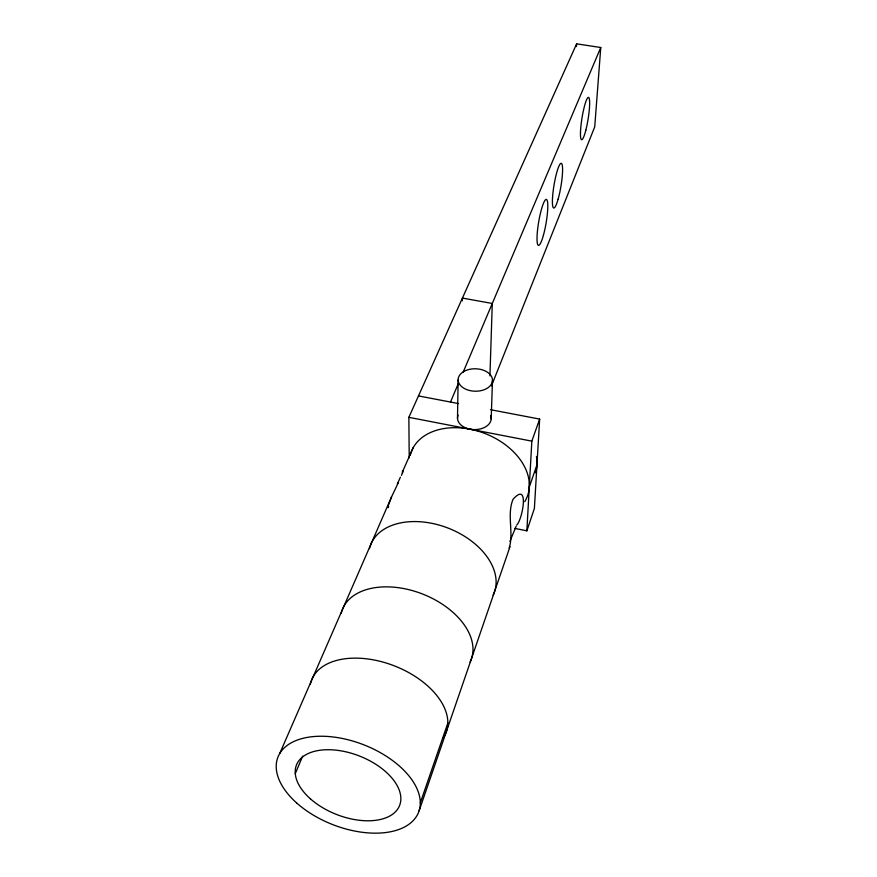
<?xml version="1.0" encoding="UTF-8"?>
<svg xmlns="http://www.w3.org/2000/svg" width="877" height="877" viewBox="0 0 877 877"><rect width="100%" height="100%" fill="white"/><g stroke="black" fill="none" stroke-linecap="round" stroke-linejoin="round"><path stroke-width="1.32" d="M457.498 418.263L458.123 379.938M462.376 300.822L462.42 298.081L492.282 303.464L489.936 375.893M491.186 418.965L492.479 380.662A17.189 11.215 1.4 0 0 467.309 369.951A17.189 11.215 1.4 0 0 466.136 389.355A17.189 11.215 1.4 0 0 492.479 380.662M514.799 528.382L526.858 530.826L531.835 441.142L539.662 419.085L490.616 409.712M539.662 419.085L534.389 508.463L526.858 530.826M576.441 46.58L576.627 43.85L600.767 47.511L594.727 126.858L491.471 385.847M402.653 472.9L402.872 470.938L413.319 447.434M402.872 470.938L401.513 475.389M509.12 548.136C514.075 533.457 506.599 514.678 513.023 499.342C529.861 480.267 522.429 519.929 516.706 525.038M387.875 506.774L391.548 496.875L398.344 482.635M509.921 541.35L516.158 526.244M510.03 546.612L419.129 810.743M420.313 802.839L447.84 723.076M529.291 487.064L536.954 464.843M450.493 402.05L458.43 383.326M463.188 372.1L600.767 47.511M295.286 773.624L302.675 756.138M391.548 496.875L279.763 753.42M409.219 457.86L408.857 417.331L576.627 43.85M418.472 395.922L458.55 403.584M408.857 417.331L531.835 441.142M490.692 415.764A16.849 11.302 1.3 0 1 474.15 429.598A16.849 11.302 1.3 0 1 458.112 415.084M410.195 455.262A62.168 43.499 21.3 0 1 486.176 433.983A62.168 43.499 21.3 0 1 524.731 501.666M536.439 456.478A61.226 43.422 21.3 0 1 535.485 472.736M369.469 548.596A66.246 43.675 21.3 0 1 447.117 527.713A66.246 43.675 21.3 0 1 493.115 595.165M341.197 613.407A69.086 43.598 21.4 0 1 421.398 593.565A69.086 43.598 21.4 0 1 470.083 662.036M310.403 683.983A72.166 43.324 21.4 0 1 395.79 666.432A72.166 43.324 21.4 0 1 443.378 737.656M402.324 471.245A25.389 1.951 85 0 1 402.488 471.102M400.394 477.143A24.775 2.127 -62 0 1 397.336 483.94M388.281 507.63A25.565 10.798 -61.7 0 1 388.61 506.489M543.455 235.113A23.328 3.749 -80.3 0 0 546.459 199.441A23.328 3.749 -80.3 0 0 537.294 232.646A23.328 3.749 -80.3 0 0 543.455 235.113M585.825 130.213A21.454 3.102 -80.8 0 0 588.599 97.413A21.454 3.102 -80.8 0 0 580.738 128.031A21.454 3.102 -80.8 0 0 585.825 130.213M296.525 802.839A75.543 42.82 21.4 0 0 417.562 814.525A75.543 42.82 21.4 0 0 330.684 736.713A75.543 42.82 21.4 0 0 296.525 802.839M310.403 798.815A55.383 31.386 21.4 0 0 398.969 806.895A55.383 31.386 21.4 0 0 334.74 750.032A55.383 31.386 21.4 0 0 310.403 798.815M558.134 199.123A22.659 3.508 -80.5 0 0 561.565 163.473A22.659 3.508 -80.5 0 0 552.795 194.365A22.659 3.508 -80.5 0 0 558.134 199.123"/></g></svg>
